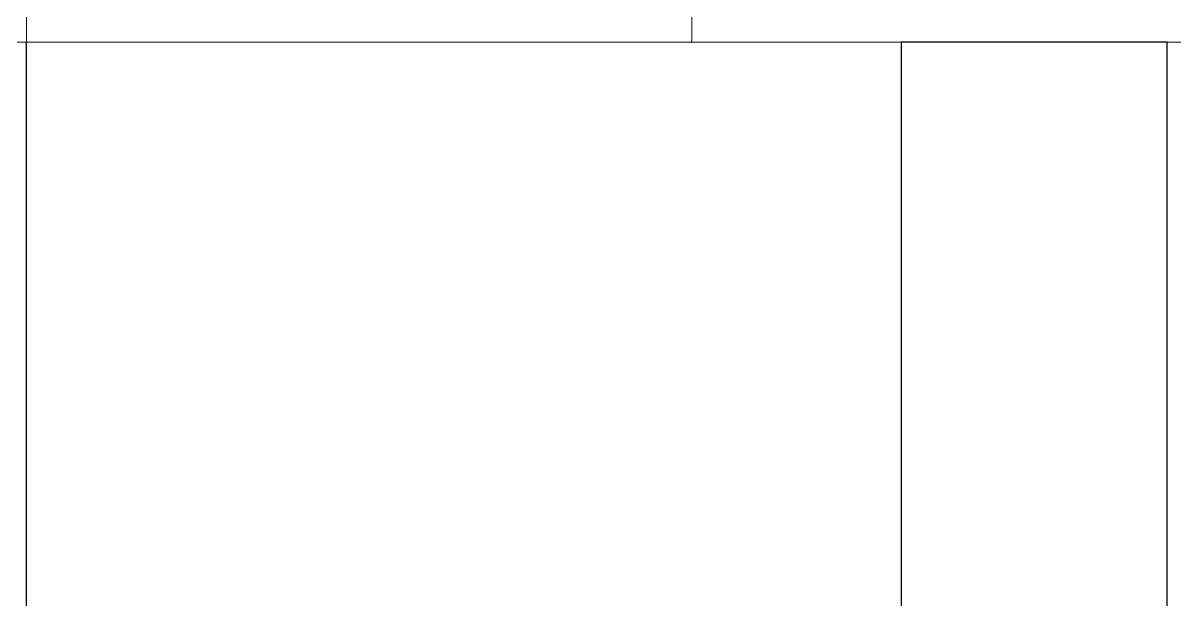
# Model space of a CAD drawing. Header units: inches. Extents: x 249 to 1192, y -18 to 440.
# Drawn here: x 638.749 to 641.778, y 265.78 to 267.298 of the extents above; entities that cross this region are included whole.
import ezdxf

# ---------------------------------------------------------------- set-up
doc = ezdxf.new("R2010")
doc.units = ezdxf.units.IN
doc.header["$MEASUREMENT"] = 0
doc.layers.add('BALOK', color=3, linetype='Continuous', lineweight=20)
doc.layers.add('DINDING', color=6, linetype='Continuous', lineweight=0)
doc.layers.add('KOLOM', color=5, linetype='Continuous')

# ---------------------------------------------------------------- blocks, each defined once
blk = doc.blocks.new('tampak depan')
at = {"layer": 'BALOK'}
for points in [[(681.9979, 342.0769), (726.1974, 342.0769), (726.1974, 342.1769), (681.9979, 342.1769)], [(729.5979, 342.0769), (724.4479, 342.0769), (724.4479, 342.1769), (729.5979, 342.1769)]]:
    blk.add_lwpolyline(points, close=True, dxfattribs=at)
at = {"layer": 'DINDING'}
blk.add_lwpolyline([(728.6729, 339.1769), (728.6729, 342.0769), (724.4479, 342.0769), (724.4479, 339.1769)], dxfattribs=at)
at = {"layer": 'KOLOM'}
for points in [[(724.4474, 339.1769), (724.4474, 342.0769)], [(727.4479, 335.3893), (727.4479, 342.0769), (726.7479, 342.0769), (726.7479, 335.4854)]]:
    blk.add_lwpolyline(points, dxfattribs=at)

msp = doc.modelspace()

# ---------------------------------------------------------------- block references
at = {"layer": 'KOLOM'}
msp.add_blockref('tampak depan', (-85.6899, -74.829), dxfattribs=at)

doc.saveas('drawing.dxf')
